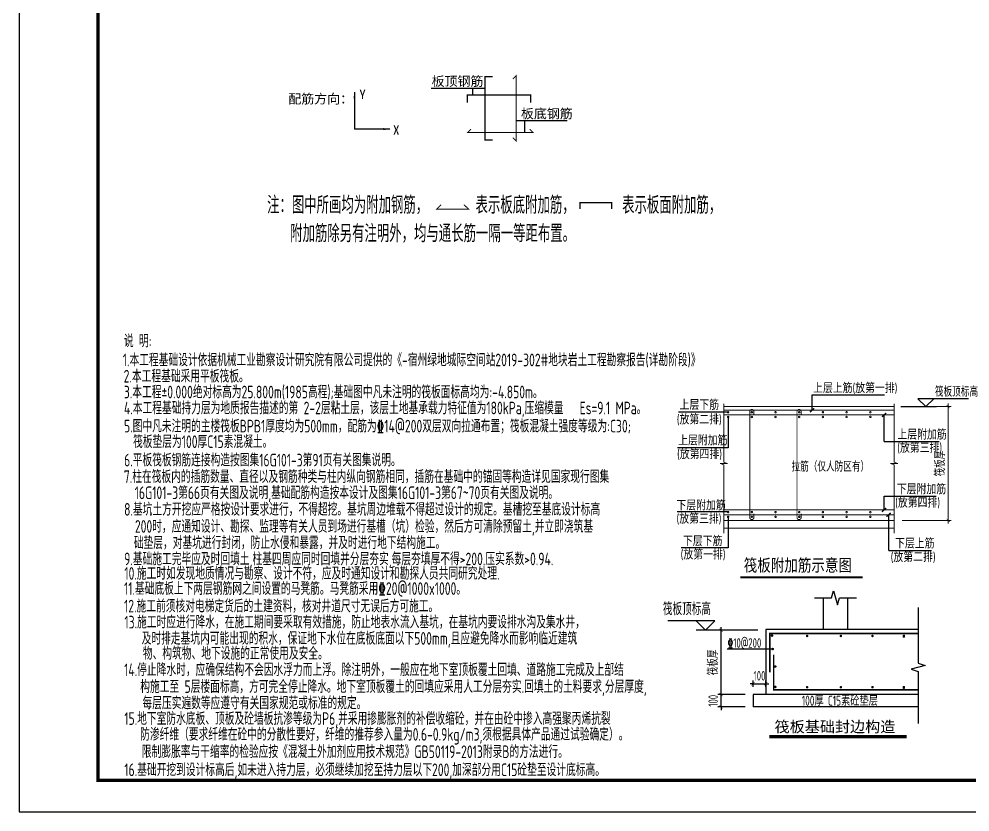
# Model space of a CAD drawing. Extents: x -655480 to 203344, y -294099 to 287156.
# Drawn here: x -418398 to -388306, y 166782 to 191875 of the extents above; entities that cross this region are included whole.
import ezdxf
from ezdxf.enums import TextEntityAlignment as Align

# ---------------------------------------------------------------- set-up
doc = ezdxf.new("R2010")
doc.units = 0
doc.header["$LTSCALE"] = 1000
for name, pattern in [('__DASH', [0.35, 0.25, -0.1]), ('DASHED2', [0.375, 0.25, -0.125]), ('ExampleIndex0$0${ Cable   Tele }', [0])]:
    doc.linetypes.add(name, pattern=pattern)
doc.layers.get('0').update_dxf_attribs({"linetype": 'CONTINUOUS'})
doc.layers.get('DEFPOINTS').update_dxf_attribs({"linetype": 'CONTINUOUS'})
for name, color, linetype in [('-TK', 7, 'CONTINUOUS'), ('DIM', 2, 'CONTINUOUS'), ('DWALL', 255, 'DASHED2'), ('GJ', 5, 'CONTINUOUS'), ('GJS', 1, 'CONTINUOUS'), ('PUB_DIM', 3, 'CONTINUOUS'), ('PUB_TEXT', 2, 'CONTINUOUS'), ('REIN', 6, 'CONTINUOUS'), ('sectmarks', 213, 'CONTINUOUS'), ('S基础-筏板底筋-Raft_b_rein', 1, 'CONTINUOUS'), ('TEXT', 2, 'CONTINUOUS'), ('THIN', 7, 'CONTINUOUS'), ('WALL', 5, 'CONTINUOUS'), ('WALL_BR', 52, 'CONTINUOUS'), ('Z-BASE-DIM', 81, 'CONTINUOUS'), ('Z-DETAIL-TOPC', 7, 'CONTINUOUS'), ('详图1', 122, 'CONTINUOUS')]:
    doc.layers.add(name, color=color, linetype=linetype)
for name, color, linetype, lineweight in [('LVTRY', 1, 'CONTINUOUS', 13), ('图名', 7, 'CONTINUOUS', 25), ('填充', 251, 'CONTINUOUS', 5)]:
    doc.layers.add(name, color=color, linetype=linetype, lineweight=lineweight)
doc.styles.add('-宋体', font='', dxfattribs={"width": 0.7, "height": 300, "bigfont": '宋体.TTF'})
doc.styles.add('HZ-H', font='simhei.ttf', dxfattribs={"width": 0.9})
doc.styles.add('TSSD_DIMENSION', font='Tssdeng.shx', dxfattribs={"width": 0.7, "bigfont": 'tssdchn.shx'})
doc.styles.add('TSSD_REIN', font='tssdeng.shx', dxfattribs={"width": 0.7, "height": 300, "bigfont": 'tssdchn.shx'})
doc.styles.add('图名下的说明', font='tssdeng.shx', dxfattribs={"width": 0.75, "height": 550, "bigfont": 'tssdchn.shx'})
doc.styles.add('黑体', font='simhei.ttf')
doc.styles.get('-宋体').set_extended_font_data('SimSun')
doc.dimstyles.get("Standard").update_dxf_attribs({"dimtxt": 0.18, "dimasz": 0.18, "dimexe": 0.18, "dimexo": 0.0625, "dimgap": 0.09, "dimtad": 0, "dimtih": 1, "dimtoh": 1, "dimdec": 4, "dimzin": 0, "dimdsep": 46, "dimtxsty": 'Standard', "dimcen": 0.09, "dimadec": 0, "dimazin": 0, "dimtfac": 1, "dimtdec": 4, "dimtofl": 0, "dimtmove": 0, "dimatfit": 3, "dimfxl": 1, "dimtolj": 1, "dimtzin": 0, "dimarcsym": 0})
doc.dimstyles.new('TSSD_100_100', dxfattribs={"dimtxt": 300, "dimasz": 100, "dimexe": 100, "dimexo": 250, "dimgap": 100, "dimtad": 1, "dimdec": 0, "dimzin": 0, "dimdsep": 46, "dimtxsty": 'TSSD_DIMENSION', "dimblk": 'ARCHTICK', "dimcen": 0, "dimdle": 100, "dimclrt": 7, "dimadec": 0, "dimazin": 0, "dimtfac": 1, "dimtdec": 0, "dimtix": 1, "dimtmove": 2, "dimatfit": 3, "dimldrblk": 'ARCHTICK', "dimfxl": 1, "dimtolj": 1, "dimtzin": 0, "dimarcsym": 0})
doc.dimstyles.new('TSSD_100_30', dxfattribs={"dimtxt": 300, "dimasz": 100, "dimexe": 100, "dimexo": 250, "dimgap": 100, "dimtad": 1, "dimdec": 0, "dimlfac": 0.333, "dimzin": 0, "dimdsep": 46, "dimtxsty": 'TSSD_DIMENSION', "dimblk": 'ARCHTICK', "dimcen": 0, "dimdle": 100, "dimclrt": 7, "dimadec": 0, "dimazin": 0, "dimtfac": 1, "dimtdec": 0, "dimtix": 1, "dimtmove": 2, "dimatfit": 3, "dimfxl": 1, "dimtolj": 1, "dimtzin": 0, "dimarcsym": 0})

# ---------------------------------------------------------------- blocks, each defined once
blk = doc.blocks.new('_ArchTick')
at = {"color": 0, "linetype": 'ByBlock', "const_width": 0.15}
blk.add_lwpolyline([(-0.5, -0.5), (0.5, 0.5)], dxfattribs=at)
blk = doc.blocks.new('*D41')
at = {"layer": 'DEFPOINTS', "color": 0, "transparency": 16777216}
for p in [(114823, -28153), (116531, -28153), (114823, -31753)]:
    blk.add_point(p, dxfattribs=at)
at = {"layer": 'DIM', "color": 0, "lineweight": -2, "transparency": 16777216}
for p, q in [((115073, -28153), (116631, -28153)), ((116531, -31853), (116531, -28053)), ((115073, -31753), (116631, -31753))]:
    blk.add_line(p, q, dxfattribs=at)
at = {"layer": 'DIM', "color": 0, "lineweight": -2, "transparency": 16777216, "xscale": 100, "yscale": 100, "zscale": 100}
for p, rotation in [((116531, -28153), 90), ((116531, -31753), 270)]:
    blk.add_blockref('_ArchTick', p, dxfattribs=dict(at, rotation=rotation))
at = {"layer": 'DIM', "color": 7, "transparency": 16777216, "insert": (116281, -29953), "char_height": 300, "attachment_point": 5, "rotation": 90, "style": 'TSSD_DIMENSION'}
blk.add_mtext('\\A1;筏板厚', dxfattribs=at)
blk = doc.blocks.new('*D348')
at = {"layer": 'DEFPOINTS', "color": 0, "transparency": 16777216}
for p in [(-396184, 172535), (-394767, 172535), (-395167, 170495)]:
    blk.add_point(p, dxfattribs=at)
at = {"layer": 'DIM', "color": 0, "lineweight": -2, "transparency": 16777216}
for p, q in [((-395017, 172535), (-396284, 172535)), ((-396184, 170395), (-396184, 172635)), ((-395417, 170495), (-396284, 170495))]:
    blk.add_line(p, q, dxfattribs=at)
at = {"layer": 'DIM', "color": 0, "lineweight": -2, "transparency": 16777216, "xscale": 100, "yscale": 100, "zscale": 100}
for p, rotation in [((-396184, 172535), 90), ((-396184, 170495), 270)]:
    blk.add_blockref('_ArchTick', p, dxfattribs=dict(at, rotation=rotation))
at = {"layer": 'DIM', "color": 7, "transparency": 16777216, "insert": (-396434, 171515), "char_height": 300, "attachment_point": 5, "rotation": 90, "style": 'TSSD_DIMENSION'}
blk.add_mtext('\\A1;筏板厚', dxfattribs=at)
blk = doc.blocks.new('*D349')
at = {"layer": 'DEFPOINTS', "color": 0, "transparency": 16777216}
for p in [(-394767, 170841), (-395167, 170495), (-394767, 170495)]:
    blk.add_point(p, dxfattribs=at)
at = {"layer": 'DIM', "color": 0, "lineweight": -2, "transparency": 16777216}
for p, q in [((-395167, 170745), (-395167, 170941)), ((-394767, 170745), (-394767, 170941)), ((-395167, 170841), (-395267, 170841)), ((-395167, 170841), (-394767, 170841)), ((-394767, 170841), (-394667, 170841))]:
    blk.add_line(p, q, dxfattribs=at)
at = {"layer": 'DIM', "color": 0, "lineweight": -2, "transparency": 16777216, "xscale": 100, "yscale": 100, "zscale": 100}
blk.add_blockref('_ArchTick', (-395167, 170841), dxfattribs=at)
at = {"layer": 'DIM', "color": 0, "lineweight": -2, "transparency": 16777216, "xscale": 100, "yscale": 100, "zscale": 100, "rotation": 180}
blk.add_blockref('_ArchTick', (-394767, 170841), dxfattribs=at)
at = {"layer": 'DIM', "color": 7, "transparency": 16777216, "insert": (-394967, 171091), "char_height": 300, "attachment_point": 5, "style": 'TSSD_DIMENSION'}
blk.add_mtext('\\A1;100', dxfattribs=at)
blk = doc.blocks.new('*D350')
at = {"layer": 'DEFPOINTS', "color": 0, "transparency": 16777216}
for p in [(-396184, 170495), (-395167, 170495), (-395167, 170107)]:
    blk.add_point(p, dxfattribs=at)
at = {"layer": 'DIM', "color": 0, "lineweight": -2, "transparency": 16777216}
for p, q in [((-395417, 170495), (-396284, 170495)), ((-396184, 170495), (-396184, 170595)), ((-396184, 170107), (-396184, 170495)), ((-395417, 170107), (-396284, 170107)), ((-396184, 170107), (-396184, 170007))]:
    blk.add_line(p, q, dxfattribs=at)
at = {"layer": 'DIM', "color": 0, "lineweight": -2, "transparency": 16777216, "xscale": 100, "yscale": 100, "zscale": 100}
for p, rotation in [((-396184, 170495), 270), ((-396184, 170107), 90)]:
    blk.add_blockref('_ArchTick', p, dxfattribs=dict(at, rotation=rotation))
at = {"layer": 'DIM', "color": 7, "transparency": 16777216, "insert": (-396434, 170301), "char_height": 300, "attachment_point": 5, "rotation": 90, "style": 'TSSD_DIMENSION'}
blk.add_mtext('\\A1;100', dxfattribs=at)
blk = doc.blocks.new('A1')
blk.add_lwpolyline([(0, 59400), (0, 0), (84100, 0), (84100, 59400)], close=True)
at = {"const_width": 100}
blk.add_lwpolyline([(2500, 58400), (2500, 1000), (83100, 1000), (83100, 58400)], close=True, dxfattribs=at)
blk = doc.blocks.new('BW-5131013', base_point=(107950.9, -33864.5, 0))
at = {"layer": 'REIN', "const_width": 30}
for points in [[(109433.5, -28265.3), (114822.6, -28265.3)], [(109433.5, -28415.3), (114822.6, -28415.3)], [(109433.5, -31422.9), (114822.6, -31422.9)], [(109433.5, -31572.9), (114822.6, -31572.9)]]:
    blk.add_lwpolyline(points, dxfattribs=at)
for points in [[(110383.5, -28428), (110383.5, -28308, 1), (110253.5, -28308), (110253.5, -31662.9, 1), (110383.5, -31662.9), (110383.5, -31542.9)], [(111878.2, -28428), (111878.2, -28308, 1), (111748.2, -28308), (111748.2, -31662.9, 1), (111878.2, -31662.9), (111878.2, -31542.9)]]:
    blk.add_lwpolyline(points, format="xyb", dxfattribs=at)
for points in [[(109546, -28330.5, 1), (109591, -28330.5, 1)], [(109546, -28480.5, 1), (109591, -28480.5, 1)], [(110296, -28330.5, 1), (110341, -28330.5, 1)], [(110296, -28480.5, 1), (110341, -28480.5, 1)], [(111046, -28330.5, 1), (111091, -28330.5, 1)], [(111046, -28480.5, 1), (111091, -28480.5, 1)], [(111796, -28330.5, 1), (111841, -28330.5, 1)], [(111796, -28480.5, 1), (111841, -28480.5, 1)], [(112546, -28330.5, 1), (112591, -28330.5, 1)], [(112546, -28480.5, 1), (112591, -28480.5, 1)], [(113296, -28330.5, 1), (113341, -28330.5, 1)], [(113296, -28480.5, 1), (113341, -28480.5, 1)], [(114046, -28330.5, 1), (114091, -28330.5, 1)], [(114046, -28480.5, 1), (114091, -28480.5, 1)], [(109546, -31490.4, -1), (109591, -31490.4, -1)], [(110296, -31490.4, -1), (110341, -31490.4, -1)], [(111046, -31490.4, -1), (111091, -31490.4, -1)], [(111796, -31490.4, -1), (111841, -31490.4, -1)], [(112546, -31490.4, -1), (112591, -31490.4, -1)], [(113296, -31490.4, -1), (113341, -31490.4, -1)], [(114046, -31490.4, -1), (114091, -31490.4, -1)], [(109546, -31640.4, -1), (109591, -31640.4, -1)], [(110296, -31640.4, -1), (110341, -31640.4, -1)], [(111046, -31640.4, -1), (111091, -31640.4, -1)], [(111796, -31640.4, -1), (111841, -31640.4, -1)], [(112546, -31640.4, -1), (112591, -31640.4, -1)], [(113296, -31640.4, -1), (113341, -31640.4, -1)], [(114046, -31640.4, -1), (114091, -31640.4, -1)]]:
    blk.add_lwpolyline(points, format="xyb", close=True, dxfattribs=at)
at = {"layer": 'sectmarks'}
for p, q in [((112224.8, -27782.3), (114520.6, -27782.3)), ((112224.8, -28265.3), (112224.8, -27782.3)), ((109568.5, -28330.5), (107996.6, -28330.5)), ((109568.5, -28480.5), (109568.5, -29453.8)), ((114502.5, -29253.6), (114502.5, -28415.3)), ((109568.5, -29453.8), (107966.1, -29453.8)), ((114502.5, -29253.6), (116243, -29253.6)), ((114502.5, -30983.4), (116156.2, -30983.4)), ((114502.5, -31425.1), (114502.5, -30983.4)), ((109546.3, -31486.7), (107950.9, -31486.7)), ((114648.7, -32700.2), (114648.7, -31575.1)), ((109568.5, -31640.4), (109568.5, -32625.6)), ((109568.5, -32625.6), (108081.9, -32625.6)), ((114648.7, -32700.2), (116002, -32700.2))]:
    blk.add_line(p, q, dxfattribs=at)
at = {"layer": 'sectmarks', "const_width": 45}
for points in [[(112290.9, -28204.9), (112158.6, -28325.7)], [(114568.7, -28354.9), (114436.4, -28475.7)], [(114568.7, -31361.2), (114436.4, -31482)], [(114714.9, -31513.4), (114582.6, -31634.3)]]:
    blk.add_lwpolyline(points, dxfattribs=at)
at = {"layer": 'TEXT', "color": 2, "const_width": 0.45}
blk.add_lwpolyline([(110253.5, -30209.4), (113613.7, -30209.4)], dxfattribs=at)
at = {"layer": 'WALL_BR', "color": 0, "lineweight": 5}
for p, q in [((109433.5, -28152.8), (114822.6, -28152.8)), ((109433.5, -31752.8), (114822.6, -31752.8)), ((109433.5, -32002.8), (114822.6, -32002.8))]:
    blk.add_line(p, q, dxfattribs=at)
for points in [[(109433.5, -28068.4), (109433.5, -29913.4), (109546, -29952.8), (109321, -29952.8), (109433.5, -29992.2), (109433.5, -32159)], [(114822.6, -32159), (114822.6, -29992.2), (114710.1, -29952.8), (114935.1, -29952.8), (114822.6, -29913.4), (114822.6, -28068.4)]]:
    blk.add_lwpolyline(points, dxfattribs=at)
at = {"layer": 'Z-BASE-DIM'}
blk.add_line((115035.8, -28152.8), (116165.8, -28152.8), dxfattribs=at)
blk.add_lwpolyline([(117176.2, -27902.8), (115574.3, -27902.8), (115824.3, -28152.8), (116074.3, -27902.8)], dxfattribs=at)
at = {"layer": 'Z-DETAIL-TOPC', "color": 6, "const_width": 60}
blk.add_lwpolyline([(109953.8, -33556.8), (113823.5, -33556.8)], dxfattribs=at)
at = {"layer": 'TEXT', "ltscale": 99, "style": 'TSSD_REIN', "width": 0.8}
for s, p in [('上层上筋(放第一排)', (112257, -27721.8)), ('上层下筋', (108033.5, -28253.6)), ('(放第二排)', (107944.8, -28715.4)), ('上层附加筋', (114924.5, -29193)), ('上层附加筋', (107988.5, -29377.3)), ('(放第四排)', (107954.3, -29811.3)), ('(放第三排)', (114920, -29612.2)), ('下层附加筋', (114907.6, -30922.9)), ('下层附加筋', (107933, -31434.4)), ('(放第四排)', (114854.5, -31347.4)), ('(放第三排)', (107936.6, -31856.7)), ('下层下筋', (108139.5, -32565.1)), ('下层上筋', (114851.1, -32639.7)), ('(放第一排)', (108066.9, -32989.4)), ('(放第二排)', (114713.6, -33068.8))]:
    blk.add_text(s, height=300, dxfattribs=at).set_placement(p)
at = {"layer": 'TEXT', "style": 'TSSD_REIN', "width": 0.7}
blk.add_text('筏板顶标高', height=300, dxfattribs=at).set_placement((116111.7, -27836.6))
blk.add_text('拉筋（仅人防区有）', height=300, dxfattribs=at).set_placement((112802.8, -30029.2), align=Align.MIDDLE)
at = {"layer": '图名', "color": 3, "style": '黑体', "width": 0.8}
blk.add_text('筏板附加筋示意图', height=392.09, dxfattribs=at).set_placement((110063.4, -33367.8))
at = {"layer": 'DIM'}
dim = blk.add_linear_dim(base=(116530.9, -28152.8), p1=(114822.6, -31752.8), p2=(114822.6, -28152.8), angle=90, text='筏板厚', dimstyle='TSSD_100_30', dxfattribs=at)
dim.commit()
dim.dimension.update_dxf_attribs({"geometry": '*D41', "text_midpoint": (116280.9, -29952.8)})
blk = doc.blocks.new('20210311.19473397')
at = {"layer": 'GJ', "linetype": 'ExampleIndex0$0${ Cable   Tele }'}
for p, q in [((7858, 3930), (9473, 3930)), ((8135, 3548), (8135, 3930))]:
    blk.add_line(p, q, dxfattribs=at)
at = {"layer": 'GJ', "color": 2, "linetype": '__DASH', "const_width": 30}
for points in [[(7752, 3386), (7858, 3280), (7858, 5347), (7752, 5240)], [(6432, 3654), (6326, 3548), (8393, 3548), (8287, 3654)], [(5489, 1267), (5348, 1126), (6348, 1126), (6206, 1267)]]:
    blk.add_lwpolyline(points, dxfattribs=at)
at = {"layer": 'REIN'}
for p, q in [((5173, 4952), (6891, 4952)), ((6482, 4733), (6482, 4952))]:
    blk.add_line(p, q, dxfattribs=at)
at = {"layer": 'REIN', "const_width": 40}
for points in [[(7116, 3313), (6872, 3313), (6872, 5313), (7110, 5313)], [(6315, 4489), (6315, 4733), (8315, 4733), (8315, 4495)]]:
    blk.add_lwpolyline(points, dxfattribs=at)
at = {"layer": 'S基础-筏板底筋-Raft_b_rein', "color": 1, "const_width": 40}
blk.add_lwpolyline([(9879, 1133), (9879, 1333), (10879, 1333), (10879, 1133)], dxfattribs=at)
at = {"layer": 'PUB_TEXT', "linetype": 'Continuous', "style": '-宋体'}
for s, p in [('板顶钢筋', (5184, 5023)), ('配筋方向：', (650, 4466)), ('板底钢筋', (8011, 3997))]:
    blk.add_text(s, height=300, dxfattribs=at).set_placement(p)
for s, p in [('Y', (2895, 4909)), ('X', (3962, 3776))]:
    blk.add_text(s, height=300, dxfattribs=at).set_placement(p, align=Align.TOP_LEFT)
at = {"layer": 'S基础-筏板底筋-Raft_b_rein', "color": 0, "style": '图名下的说明', "width": 0.75}
for s, p in [('注：图中所画均为附加钢筋，      表示板底附加筋，      表示板面附加筋，', (-23, 978)), ('附加筋除另有注明外，均与通长筋一隔一等距布置。', (707, 78))]:
    blk.add_text(s, height=550, dxfattribs=at).set_placement(p)
at = {"layer": 'THIN'}
for points in [[(2742, 4826), (2742, 3657)], [(3856, 3657), (2742, 3657)]]:
    blk.add_leader(points, dimstyle='Standard', override={"dimasz": 200}, dxfattribs=at)

msp = doc.modelspace()

# ---------------------------------------------------------------- linework, layer by layer
at = {"layer": 'DWALL', "color": 2, "linetype": 'Continuous'}
for p, q in [((-389947.57, 172561.47), (-394767.45, 172561.47)), ((-394767.45, 172561.47), (-394767.45, 170495.11)), ((-394767.45, 172561.47), (-394767.45, 170495.11)), ((-395166.97, 170495.11), (-395166.97, 170106.56)), ((-389947.57, 170495.11), (-395166.97, 170495.11)), ((-389947.57, 170106.56), (-395166.97, 170106.56))]:
    msp.add_line(p, q, dxfattribs=at)
at = {"layer": 'GJS', "const_width": 48}
for points in [[(-389947.57, 172429.05), (-394638.07, 172429.05), (-394638.07, 171198.01)], [(-394520.07, 171762.25), (-394520.07, 170646.17), (-389947.57, 170646.17)]]:
    msp.add_lwpolyline(points, dxfattribs=at)
at = {"layer": 'LVTRY', "const_width": 100}
msp.add_lwpolyline([(-394651.13, 169167.98), (-390312.35, 169167.98)], dxfattribs=at)
at = {"layer": 'PUB_DIM'}
for p, q in [((-392943.91, 172561.47), (-392943.91, 173559.55)), ((-392179.8, 173559.55), (-392179.8, 172561.47))]:
    msp.add_line(p, q, dxfattribs=at)
at = {"layer": 'THIN'}
for p, q in [((-396975.39, 172835.09), (-397863.85, 172835.09)), ((-396675.39, 172535.09), (-396975.39, 172835.09)), ((-396375.39, 172835.09), (-396975.39, 172835.09)), ((-396675.39, 172535.09), (-396375.39, 172835.09)), ((-396283.73, 172535.09), (-396975.39, 172535.09)), ((-394549.28, 171939.53), (-395994.87, 171939.53))]:
    msp.add_line(p, q, dxfattribs=at)
for points in [[(-393223.91, 173559.55), (-392691.86, 173559.55), (-392621.86, 173779.55), (-392501.86, 173339.55), (-392431.86, 173559.55), (-391899.8, 173559.55)], [(-389947.57, 173248.53), (-389947.57, 171491.79), (-389727.57, 171421.79), (-390167.57, 171301.79), (-389947.57, 171231.79), (-389947.57, 169577.86)]]:
    msp.add_lwpolyline(points, dxfattribs=at)
at = {"layer": 'WALL', "const_width": 39.75}
for points in [[(-394570.08, 172342.47, -1), (-394570.08, 172382.72, -1)], [(-393459.79, 172332.53, -1), (-393459.79, 172372.78, -1)], [(-392391.37, 172332.53, -1), (-392391.37, 172372.78, -1)], [(-391391.37, 172332.53, -1), (-391391.37, 172372.78, -1)], [(-390399.59, 172316.41, -1), (-390399.59, 172356.66, -1)], [(-390398.76, 172333.94, -1), (-390398.76, 172374.19, -1)], [(-394529.15, 171939.53, -1), (-394569.4, 171939.53, -1)], [(-394446.62, 171385.17, -1), (-394486.87, 171385.17, -1)], [(-394446.62, 170739.44, -1), (-394486.87, 170739.44, -1)], [(-393459.79, 170709.79, -1), (-393459.79, 170750.04, -1)], [(-392391.37, 170709.79, -1), (-392391.37, 170750.04, -1)], [(-391391.37, 170709.79, -1), (-391391.37, 170750.04, -1)], [(-390399.59, 170693.67, -1), (-390399.59, 170733.92, -1)], [(-390398.76, 170711.2, -1), (-390398.76, 170751.45, -1)]]:
    msp.add_lwpolyline(points, format="xyb", close=True, dxfattribs=at)

# ---------------------------------------------------------------- block references
at = {"layer": '-TK'}
msp.add_blockref('A1', (-418397.56, 166782.28), dxfattribs=at)
at = {"layer": 'PUB_DIM', "color": 0}
msp.add_blockref('20210311.19473397', (-410524.84, 184734.68), dxfattribs=at)
at = {"layer": '填充'}
msp.add_blockref('BW-5131013', (-397577.01, 173897.63, 0), dxfattribs=at)

# ---------------------------------------------------------------- texts
at = {"layer": 'TEXT', "color": 3, "style": 'TSSD_DIMENSION', "width": 0.7}
for s, p in [('说 明:', (-415078.06, 181486.92)), ('说 明:', (-415078.06, 181486.92)), ('1.本工程基础设计依据机械工业勘察设计研究院有限公司提供的《-宿州绿地城际空间站2019-302#地块岩土工程勘察报告(详勘阶段)》', (-415114.42, 180886.67)), ('2.本工程基础采用平板筏板。', (-415086.09, 180372.15)), ('4.本工程基础持力层为地质报告描述的第 2-2层粘土层，该层土地基承载力特征值为180kPa,压缩模量   Es=9.1 MPa。', (-415077.12, 179366.33)), ('6.平板筏板钢筋连接构造按图集16G101-3第91页有关图集说明。', (-415072.02, 177717.46)), ('7.柱在筏板内的插筋数量、直径以及钢筋种类与柱内纵向钢筋相同，插筋在基础中的锚固等构造详见国家现行图集', (-415080.14, 177193.11)), ('16G101-3第66页有关图及说明,基础配筋构造按本设计及图集16G101-3第67~70页有关图及说明。', (-414736.62, 176683.6)), ('8.基坑土方开挖应严格按设计要求进行，不得超挖。基坑周边堆载不得超过设计的规定。基槽挖至基底设计标高', (-415072.27, 176158.28)), ('200时，应通知设计、勘探、监理等有关人员到场进行基槽（坑）检验，然后方可清除预留土,并立即浇筑基', (-414730.83, 175618.13)), ('础垫层，对基坑进行封闭，防止水侵和暴露，并及时进行地下结构施工。', (-414764.76, 175101.41)), ('9.基础施工完毕应及时回填土,柱基四周应同时回填并分层夯实,每层夯填厚不得>200.压实系数>0.94.', (-415072.27, 174589.86)), ('10.施工时如发现地质情况与勘察、设计不符，应及时通知设计和勘探人员共同研究处理.', (-415063.61, 174131.57)), ('11.基础底板上下两层钢筋网之间设置的马凳筋。马凳筋采用%%13220@1000x1000。', (-415074.69, 173651.89)), ('12.施工前须核对电梯定货后的土建资料，核对井道尺寸无误后方可施工。', (-415073.65, 173096.86)), ('13.施工时应进行降水，在施工期间要采取有效措施，防止地表水流入基坑，在基坑内要设排水沟及集水井，', (-415061.01, 172590.2)), ('及时排走基坑内可能出现的积水，保证地下水位在底板底面以下500mm,且应避免降水而影响临近建筑', (-414516.65, 172075.57)), ('物、构筑物、地下设施的正常使用及安全。', (-414478.74, 171601.31)), ('14.停止降水时，应确保结构不会因水浮力而上浮。除注明外，一般应在地下室顶板覆土回填、道路施工完成及上部结', (-415071.26, 171082.35)), ('构施工至 5层楼面标高，方可完全停止降水。地下室顶板覆土的回填应采用人工分层夯实.回填土的土料要求,分层厚度,', (-414562.19, 170548.2)), ('每层压实遍数等应遵守有关国家规范或标准的规定。', (-414490.37, 170029.23)), ('15.地下室防水底板、顶板及砼墙板抗渗等级为P6,并采用掺膨胀剂的补偿收缩砼，并在由砼中掺入高强聚丙烯抗裂', (-415064.86, 169536.84)), ('防渗纤维（要求纤维在砼中的分散性要好，纤维的推荐参入量为0.6-0.9kg/m3,须根据具体产品通过试验确定）。', (-414564.91, 169038.43)), ('限制膨胀率与干缩率的检验应按《混凝土外加剂应用技术规范》GB50119-2013附录B的方法进行。', (-414510.75, 168488.76))]:
    msp.add_text(s, height=400, dxfattribs=at).set_placement(p)
at = {"layer": 'TEXT', "color": 1, "style": 'TSSD_DIMENSION', "width": 0.7}
for s, height, p in [('3.本工程%%P0.000绝对标高为25.800m(1985高程);基础图中凡未注明的筏板面标高均为:-4.850m。', 400, (-415079.87, 179871.64)), ('%%13210@200', 300, (-395976.33, 171980.34)), ('16.基础开挖到设计标高后,如未进入持力层，必须继续加挖至持力层以下200,加深部分用C15砼垫至设计底标高。', 400, (-415064.86, 167917.37))]:
    msp.add_text(s, height=height, dxfattribs=at).set_placement(p)
at = {"layer": 'TEXT', "color": 6, "style": 'TSSD_DIMENSION', "width": 0.7}
for s, p in [('5.图中凡未注明的主楼筏板BPB1厚度均为500mm，配筋为%%13214@200双层双向拉通布置；筏板混凝土强度等级为:C30;', (-415074.89, 178792.79)), ('筏板垫层为100厚C15素混凝土。', (-414788.65, 178298.92))]:
    msp.add_text(s, height=400, dxfattribs=at).set_placement(p)
at = {"layer": 'TEXT', "color": 7, "style": 'TSSD_REIN', "width": 0.8}
msp.add_text('筏板顶标高', height=400, dxfattribs=at).set_placement((-396502.4, 172889.23), align=Align.BOTTOM_RIGHT)
at = {"layer": 'TEXT', "style": 'TSSD_REIN', "width": 0.7}
msp.add_text('100厚 C15素砼垫层', height=320, dxfattribs=at).set_placement((-393628.27, 170144.43))
at = {"layer": '详图1', "color": 7, "style": 'HZ-H'}
msp.add_text('筏板基础封边构造', height=350, dxfattribs=at).set_placement((-394489.24, 169305.79))

# ---------------------------------------------------------------- dimensions: what is measured, and where the dimension line sits
at = {"layer": 'DIM'}
for base, p1, p2, text, picture, middle in [((-396183.73, 172535.09), (-395166.97, 170495.11), (-394767.45, 172535.09), '筏板厚', '*D348', (-396433.73, 171515.1)), ((-396183.73, 170495.11), (-395166.97, 170106.56), (-395166.97, 170495.11), '100', '*D350', (-396433.73, 170300.84))]:
    dim = msp.add_linear_dim(base=base, p1=p1, p2=p2, angle=90, text=text, dimstyle='TSSD_100_100', dxfattribs=at)
    dim.commit()
    dim.dimension.update_dxf_attribs({"geometry": picture, "text_midpoint": middle})
dim = msp.add_aligned_dim(p1=(-395166.97, 170495.11), p2=(-394767.45, 170495.11), distance=345.61, text='100', dimstyle='TSSD_100_100', dxfattribs=at)
dim.commit()
dim.dimension.update_dxf_attribs({"geometry": '*D349', "text_midpoint": (-394967.21, 171090.72)})

doc.saveas('drawing.dxf')
